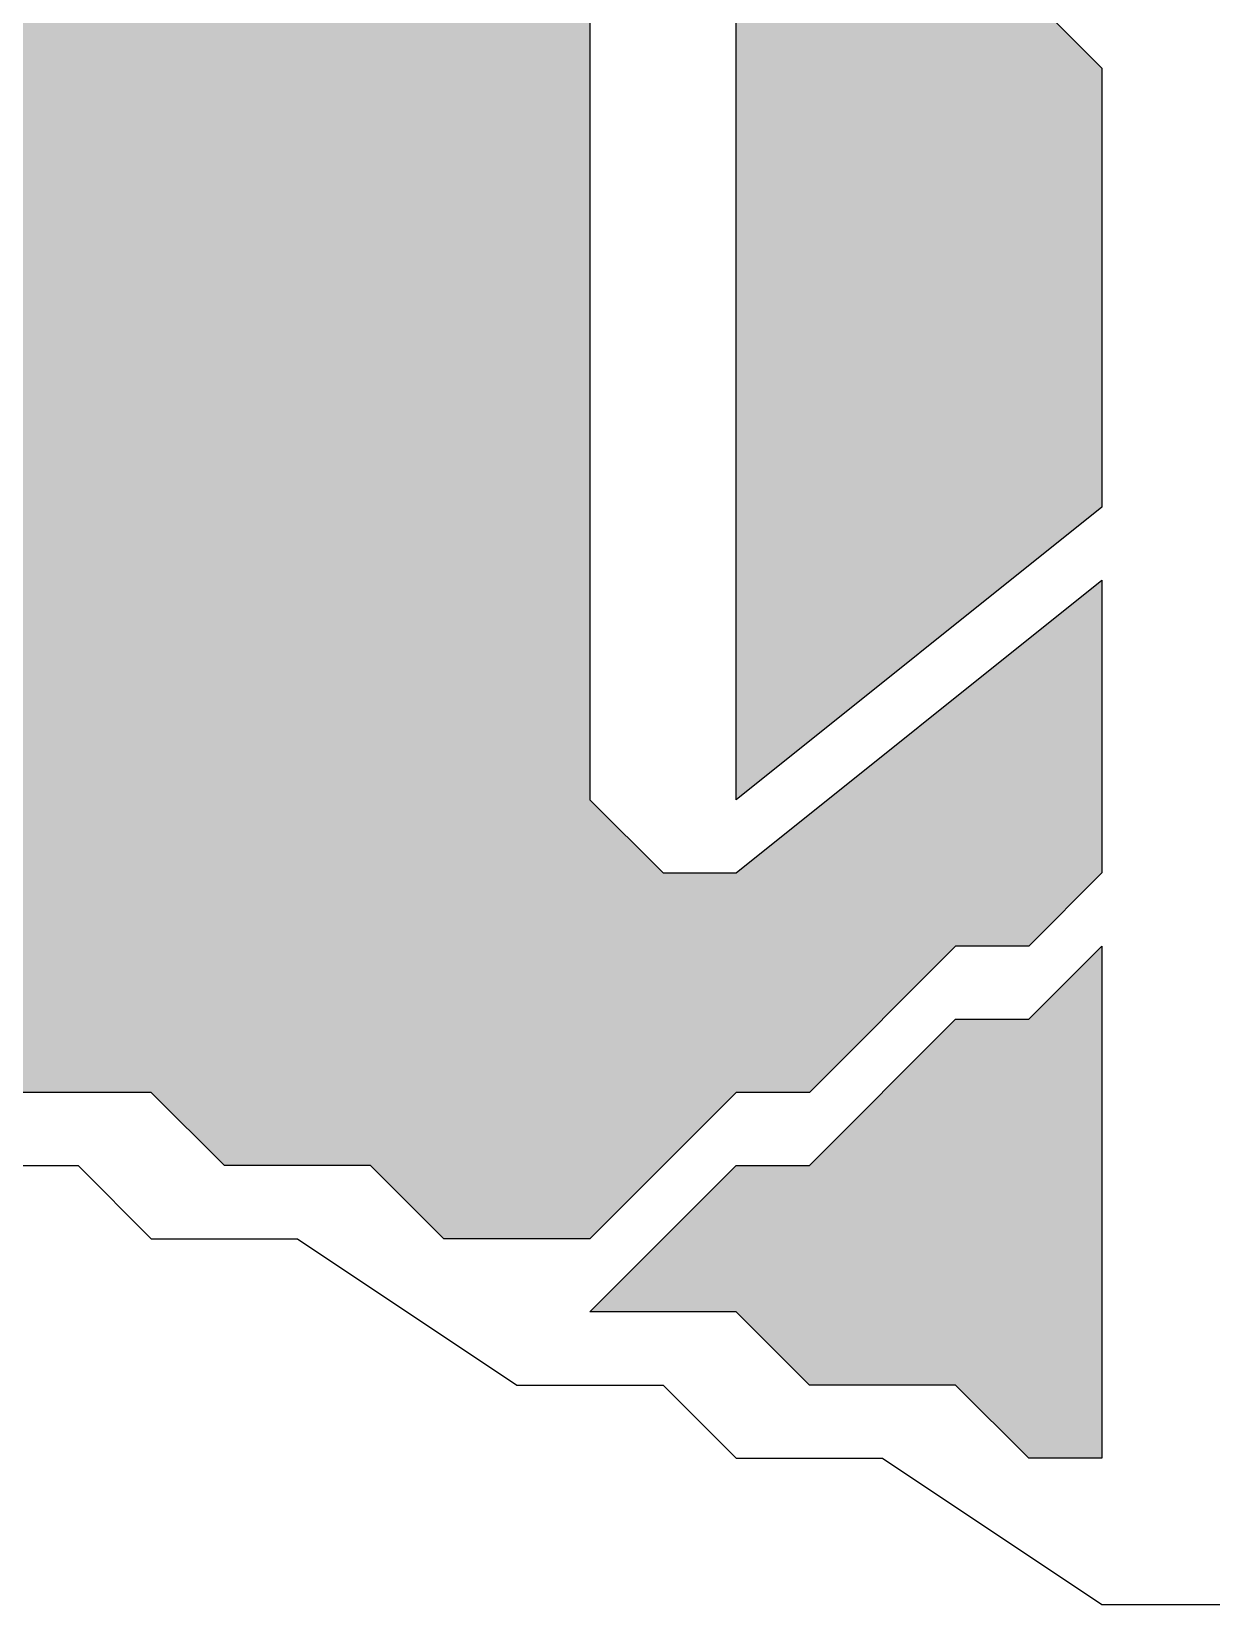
# Model space of a CAD drawing. Header units: millimetres. Extents: x 5 to 252589, y 5 to 415.
# Drawn here: x 24462.614 to 24463.958, y 337.5 to 339.292 of the extents above; entities that cross this region are included whole.
import ezdxf

# ---------------------------------------------------------------- set-up
doc = ezdxf.new("R2010")
doc.units = ezdxf.units.MM
doc.layers.add('HATCH', color=8, linetype='Continuous', lineweight=9)
doc.layers.add('OUTLINE', color=7, linetype='Continuous', lineweight=25)

msp = doc.modelspace()

# ---------------------------------------------------------------- hatches: boundary and pattern name
at = {"layer": 'HATCH', "true_color": 0x46828b}
for points in [[(24461, 338.75), (24474.25, 347.58333), (24474.25, 345.25), (24474.16667, 345.25), (24474, 345.08333), (24473.91667, 345.08333), (24473.75, 344.91667), (24473.66667, 344.91667), (24473.5, 344.75), (24473.41667, 344.75), (24473.25, 344.58333), (24473.16667, 344.58333), (24473, 344.41667), (24472.91667, 344.41667), (24472.75, 344.25), (24472.66667, 344.25), (24472.5, 344.08333), (24472.41667, 344.08333), (24472.25, 343.91667), (24472.16667, 343.91667), (24472, 343.75), (24471.91667, 343.75), (24471.75, 343.58333), (24471.66667, 343.58333), (24471.5, 343.41667), (24471.41667, 343.41667), (24471.25, 343.25), (24471.16667, 343.25), (24471, 343.08333), (24470.91667, 343.08333), (24470.75, 342.91667), (24470.66667, 342.91667), (24470.58333, 342.83333), (24470.58333, 343.58333), (24470.33333, 343.83333), (24470.25, 343.83333), (24470, 344), (24469.91667, 343.91667), (24469.83333, 343.91667), (24469.66667, 343.75), (24469.58333, 343.75), (24469.41667, 343.58333), (24469.33333, 343.58333), (24469.16667, 343.41667), (24469.08333, 343.41667), (24468.91667, 343.25), (24468.83333, 343.25), (24468.66667, 343.08333), (24468.58333, 343.08333), (24468.16667, 342.75), (24468.16667, 341.75), (24468.25, 341.66667), (24468.41667, 341.66667), (24468.58333, 341.83333), (24468.66667, 341.83333), (24468.75, 341.91667), (24468.75, 341.58333), (24468.66667, 341.58333), (24468.5, 341.41667), (24468.41667, 341.41667), (24468.25, 341.25), (24468.16667, 341.25), (24468, 341.08333), (24467.91667, 341.08333), (24467.75, 340.91667), (24467.66667, 340.91667), (24467.5, 340.75), (24467.41667, 340.75), (24467.25, 340.58333), (24467.16667, 340.58333), (24467, 340.41667), (24466.91667, 340.41667), (24466.75, 340.25), (24466.66667, 340.25), (24466.5, 340.08333), (24466.41667, 340.08333), (24466.25, 339.91667), (24466.16667, 339.91667), (24465.75, 339.58333), (24465.66667, 339.58333), (24465.66667, 340.25), (24465.58333, 340.33333), (24465.58333, 340.41667), (24465.41667, 340.58333), (24465.25, 340.58333), (24465.16667, 340.66667), (24465, 340.66667), (24464.91667, 340.58333), (24464.83333, 340.58333), (24464.66667, 340.41667), (24464.58333, 340.41667), (24464.41667, 340.25), (24464.33333, 340.25), (24464.16667, 340.08333), (24464.08333, 340.08333), (24463.91667, 339.91667), (24463.83333, 339.91667), (24463.66667, 339.75), (24463.58333, 339.75), (24463.41667, 339.58333), (24463.33333, 339.58333), (24463.25, 339.5), (24463.25, 338.41667), (24463.33333, 338.33333), (24463.41667, 338.33333), (24463.83333, 338.66667), (24463.83333, 338.33333), (24463.75, 338.25), (24463.66667, 338.25), (24463.5, 338.08333), (24463.41667, 338.08333), (24463.25, 337.91667), (24463.08333, 337.91667), (24463, 338), (24462.83333, 338), (24462.75, 338.08333), (24462.58333, 338.08333), (24462.33333, 338.25), (24462.16667, 338.25), (24462.08333, 338.33333), (24461.91667, 338.33333), (24461.66667, 338.5), (24461.5, 338.5), (24461.41667, 338.58333), (24461.25, 338.58333)], [(24463.41667, 338.41667), (24463.41667, 339.33333), (24463.5, 339.41667), (24463.58333, 339.33333), (24463.75, 339.33333), (24463.83333, 339.25), (24463.83333, 338.75)]]:
    msp.add_hatch(color=137, dxfattribs=at).paths.add_polyline_path(points)
at = {"layer": 'HATCH', "true_color": 0x627d89}
msp.add_hatch(color=145, dxfattribs=at).paths.add_polyline_path([(24463.25, 337.83333), (24463.41667, 338), (24463.5, 338), (24463.66667, 338.16667), (24463.75, 338.16667), (24463.83333, 338.25), (24463.83333, 337.66667), (24463.75, 337.66667), (24463.66667, 337.75), (24463.5, 337.75), (24463.41667, 337.83333)])

# ---------------------------------------------------------------- linework, layer by layer
at = {"layer": 'OUTLINE', "color": 139, "true_color": 0x42544a}
for points in [[(24463.25, 339.5), (24463.25, 338.41667), (24463.33333, 338.33333), (24463.41667, 338.33333), (24463.83333, 338.66667), (24463.83333, 338.33333), (24463.75, 338.25), (24463.66667, 338.25), (24463.5, 338.08333), (24463.41667, 338.08333), (24463.25, 337.91667), (24463.08333, 337.91667), (24463, 338), (24462.83333, 338), (24462.75, 338.08333), (24462.58333, 338.08333)], [(24460.91667, 338.66667), (24461.16667, 338.5), (24461.33333, 338.5), (24461.41667, 338.41667), (24461.58333, 338.41667), (24461.83333, 338.25), (24462, 338.25), (24462.08333, 338.16667), (24462.25, 338.16667), (24462.5, 338), (24462.66667, 338), (24462.75, 337.91667), (24462.91667, 337.91667), (24463.16667, 337.75), (24463.33333, 337.75), (24463.41667, 337.66667), (24463.58333, 337.66667), (24463.83333, 337.5), (24464, 337.5)]]:
    msp.add_lwpolyline(points, dxfattribs=at)
for points in [[(24463.41667, 338.41667), (24463.41667, 339.33333), (24463.5, 339.41667), (24463.58333, 339.33333), (24463.75, 339.33333), (24463.83333, 339.25), (24463.83333, 338.75)], [(24463.25, 337.83333), (24463.41667, 338), (24463.5, 338), (24463.66667, 338.16667), (24463.75, 338.16667), (24463.83333, 338.25), (24463.83333, 337.66667), (24463.75, 337.66667), (24463.66667, 337.75), (24463.5, 337.75), (24463.41667, 337.83333)]]:
    msp.add_lwpolyline(points, close=True, dxfattribs=at)

doc.saveas('drawing.dxf')
